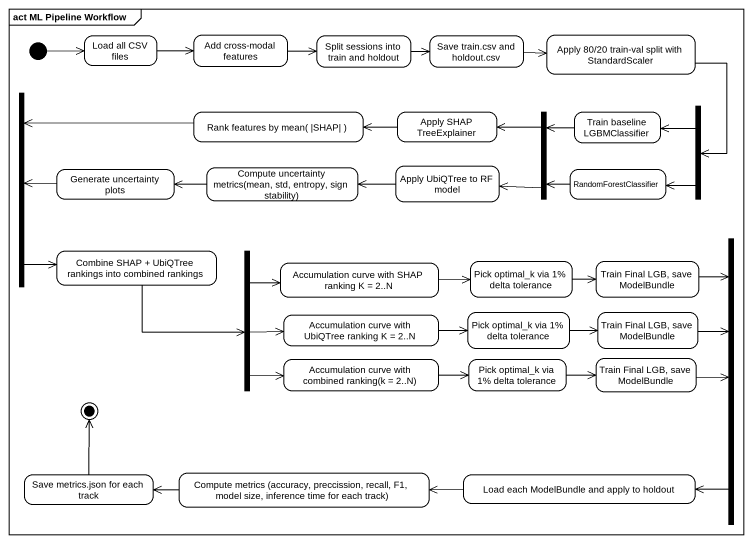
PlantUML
@startuml
mainframe act ML Pipeline Workflow
hide empty description
state "Load all CSV files" as Load_all_CSV_files
state "Add cross-modal features" as Add_cross_modal_features
state "Split sessions into train and holdout" as Split_sessions_into_train
state "Save train.csv and holdout.csv" as Save_train_csv_and_holdout
state "Apply 80/20 train-val split with StandardScaler" as Apply_80_20_train_val_split
state fork1 <<join>>
state "Rank features by mean( |SHAP| )" as Rank_features_by_mean_SHAP
state "Apply SHAP TreeExplainer" as Apply_SHAP_TreeExplainer
state fork2 <<fork>>
state "Train baseline LGBMClassifier" as Train_baseline
state fork3 <<fork>>
state "Generate uncertainty plots" as Generate_uncertainty_plots
state "Compute uncertainty metrics(mean, std, entropy, sign stability)" as Compute_uncertainty_metrics
state "Apply UbiQTree to RF model" as Apply_UbiQTree_to_RF_model
state RandomForestClassifier
state fork4 <<join>>
state "Combine SHAP + UbiQTree rankings into combined rankings" as Combine_SHAP_UbiQTree
state fork5 <<fork>>
state "Accumulation curve with SHAP ranking K = 2..N" as Accumulation_curve_with
state "Pick optimal_k via 1% delta tolerance" as Pick_optimal_k_via_1_delta
state "Train Final LGB, save ModelBundle" as Train_Final_LGB_save
state "Accumulation curve with UbiQTree ranking K = 2..N" as Accumulation_curve_with_2
state "Pick optimal_k via 1% delta tolerance" as Pick_optimal_k_via_1_delta_2
state "Train Final LGB, save ModelBundle" as Train_Final_LGB_save_2
state "Accumulation curve with combined ranking(k = 2..N)" as Accumulation_curve_with_3
state "Pick optimal_k via 1% delta tolerance" as Pick_optimal_k_via_1_delta_3
state "Train Final LGB, save ModelBundle" as Train_Final_LGB_save_3
state "Save metrics.json for each track" as Save_metrics_json_for_each
state "Compute metrics (accuracy, preccission, recall, F1, model size, inference time for each track)" as Compute_metrics_accuracy
state "Load each ModelBundle and apply to holdout" as Load_each_ModelBundle_and
[*] -right-> Load_all_CSV_files
Load_all_CSV_files -right-> Add_cross_modal_features
Add_cross_modal_features -right-> Split_sessions_into_train
Split_sessions_into_train -right-> Save_train_csv_and_holdout
Save_train_csv_and_holdout -right-> Apply_80_20_train_val_split
Apply_80_20_train_val_split --> fork3
fork1 --> Combine_SHAP_UbiQTree
Rank_features_by_mean_SHAP -left-> fork1
Apply_SHAP_TreeExplainer -left-> Rank_features_by_mean_SHAP
fork2 -left-> Apply_SHAP_TreeExplainer
fork2 -left-> Apply_UbiQTree_to_RF_model
Train_baseline -left-> fork2
fork3 -left-> Train_baseline
fork3 -left-> RandomForestClassifier
Generate_uncertainty_plots -left-> fork1
Compute_uncertainty_metrics -left-> Generate_uncertainty_plots
Apply_UbiQTree_to_RF_model -left-> Compute_uncertainty_metrics
RandomForestClassifier -left-> fork2
fork4 --> Load_each_ModelBundle_and
Combine_SHAP_UbiQTree -right-> fork5
fork5 -right-> Accumulation_curve_with
fork5 -right-> Accumulation_curve_with_2
fork5 -right-> Accumulation_curve_with_3
Accumulation_curve_with -right-> Pick_optimal_k_via_1_delta
Pick_optimal_k_via_1_delta -right-> Train_Final_LGB_save
Train_Final_LGB_save --> fork4
Accumulation_curve_with_2 -right-> Pick_optimal_k_via_1_delta_2
Pick_optimal_k_via_1_delta_2 -right-> Train_Final_LGB_save_2
Train_Final_LGB_save_2 --> fork4
Accumulation_curve_with_3 -right-> Pick_optimal_k_via_1_delta_3
Pick_optimal_k_via_1_delta_3 -right-> Train_Final_LGB_save_3
Train_Final_LGB_save_3 -right-> fork4
Compute_metrics_accuracy -left-> Save_metrics_json_for_each
Load_each_ModelBundle_and -left-> Compute_metrics_accuracy
Save_metrics_json_for_each -up-> [*]
@enduml
